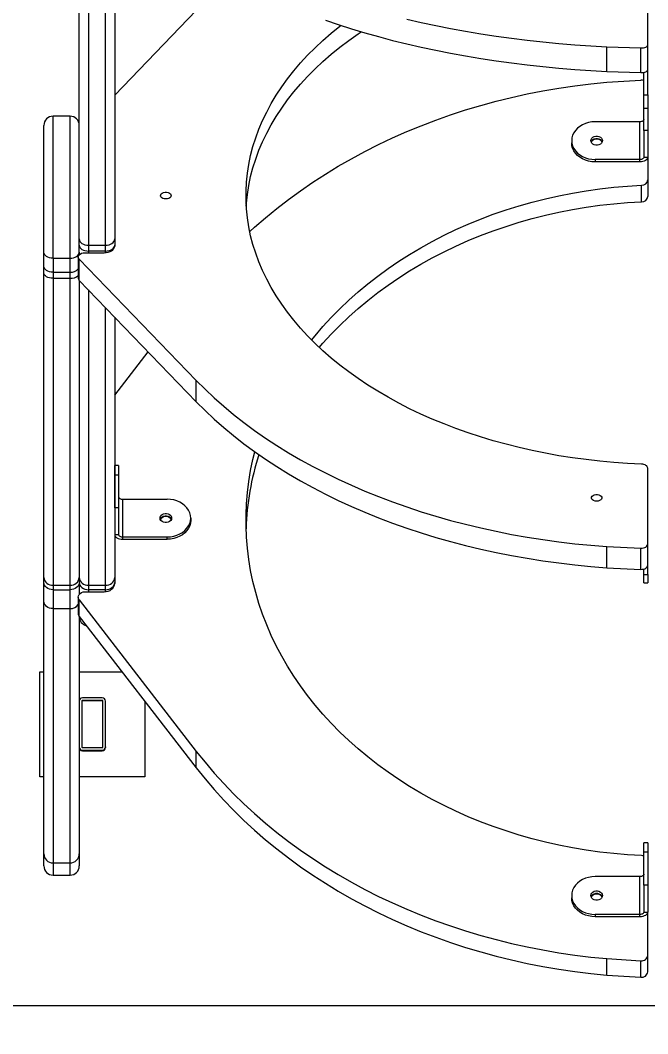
# Model space of a CAD drawing. Header units: millimetres. Extents: x -6398 to 6402, y -5787 to 4580.
# Drawn here: x -1549 to -1071, y -3135 to -2362 of the extents above; entities that cross this region are included whole.
import ezdxf

# ---------------------------------------------------------------- set-up
doc = ezdxf.new("R2010")
doc.units = ezdxf.units.MM
doc.layers.add('DIKOM_РАЗМЕР_ЗОНА', color=7, linetype='Continuous')
doc.layers.add('DIKOM_РАЗМЕР_ОБЪЕКТА', color=7, linetype='Continuous')
doc.styles.add('style1', font='arial.ttf', dxfattribs={"width": 0.8})
doc.dimstyles.new('1-50', dxfattribs={"dimtxt": 300, "dimasz": 200, "dimexe": 100, "dimexo": 0, "dimgap": 100, "dimtad": 1, "dimtxsty": 'style1', "dimcen": 200, "dimclrd": 7, "dimclre": 7, "dimclrt": 7, "dimadec": 1, "dimazin": 2, "dimtfac": 1, "dimtmove": 0, "dimatfit": 2, "dimfxl": 0, "dimlwd": 25, "dimlwe": 18, "dimarcsym": 0})

# ---------------------------------------------------------------- blocks, each defined once
blk = doc.blocks.new('*D10')
at = {"layer": 'Defpoints', "color": 0, "transparency": 16777216}
for p in [(-1407.33, 3087.22), (-4219.35, -3113.79), (-1057.33, -3113.79)]:
    blk.add_point(p, dxfattribs=at)
at = {"layer": 'DIKOM_РАЗМЕР_ОБЪЕКТА', "color": 7, "lineweight": 18, "transparency": 16777216}
for p, q in [((-1407.33, 3087.22), (-4319.35, 3087.22)), ((-1057.33, -3113.79), (-4319.35, -3113.79))]:
    blk.add_line(p, q, dxfattribs=at)
at = {"layer": 'DIKOM_РАЗМЕР_ОБЪЕКТА', "color": 7, "lineweight": 25, "transparency": 16777216}
blk.add_line((-4219.35, 2887.22), (-4219.35, -2913.79), dxfattribs=at)
at = {"layer": 'DIKOM_РАЗМЕР_ОБЪЕКТА', "color": 7, "transparency": 16777216}
for points in [[(-4252.69, 2887.22), (-4186.02, 2887.22), (-4219.35, 3087.22)], [(-4252.69, -2913.79), (-4186.02, -2913.79), (-4219.35, -3113.79)]]:
    blk.add_solid(points, dxfattribs=at)
at = {"layer": 'DIKOM_РАЗМЕР_ОБЪЕКТА', "color": 7, "transparency": 16777216, "insert": (-4472.52, -13.29), "char_height": 300, "attachment_point": 5, "rotation": 90, "style": 'style1'}
blk.add_mtext('6200', dxfattribs=at)
blk = doc.blocks.new('*D11')
at = {"layer": 'Defpoints', "color": 0, "transparency": 16777216}
for p in [(4404.6, 1023.72), (-3518.44, -1364.78), (4404.6, -3858.27)]:
    blk.add_point(p, dxfattribs=at)
at = {"layer": 'DIKOM_РАЗМЕР_ОБЪЕКТА', "color": 7, "lineweight": 18, "transparency": 16777216}
for p, q in [((4404.6, 1023.72), (4404.6, -3958.27)), ((-3518.44, -1364.78), (-3518.44, -3958.27))]:
    blk.add_line(p, q, dxfattribs=at)
at = {"layer": 'DIKOM_РАЗМЕР_ОБЪЕКТА', "color": 7, "lineweight": 25, "transparency": 16777216}
blk.add_line((-3318.44, -3858.27), (4204.6, -3858.27), dxfattribs=at)
at = {"layer": 'DIKOM_РАЗМЕР_ОБЪЕКТА', "color": 7, "transparency": 16777216}
for points in [[(-3318.44, -3824.94), (-3318.44, -3891.6), (-3518.44, -3858.27)], [(4204.6, -3824.94), (4204.6, -3891.6), (4404.6, -3858.27)]]:
    blk.add_solid(points, dxfattribs=at)
at = {"layer": 'DIKOM_РАЗМЕР_ОБЪЕКТА', "color": 7, "transparency": 16777216, "insert": (326.36, -3605.1), "char_height": 300, "attachment_point": 5, "style": 'style1'}
blk.add_mtext('7900', dxfattribs=at)
blk = doc.blocks.new('*D12')
at = {"layer": 'Defpoints', "color": 0, "transparency": 16777216}
for p in [(-1169.83, 4579.94), (-5947.52, -4613.79), (-1169.83, -4613.79)]:
    blk.add_point(p, dxfattribs=at)
at = {"layer": 'DIKOM_РАЗМЕР_ЗОНА', "color": 7, "lineweight": 18, "transparency": 16777216}
for p, q in [((-1169.83, 4579.94), (-6047.52, 4579.94)), ((-1169.83, -4613.79), (-6047.52, -4613.79))]:
    blk.add_line(p, q, dxfattribs=at)
at = {"layer": 'DIKOM_РАЗМЕР_ЗОНА', "color": 7, "lineweight": 25, "transparency": 16777216}
blk.add_line((-5947.52, 4379.94), (-5947.52, -4413.79), dxfattribs=at)
at = {"layer": 'DIKOM_РАЗМЕР_ЗОНА', "color": 7, "transparency": 16777216}
for points in [[(-5980.85, 4379.94), (-5914.18, 4379.94), (-5947.52, 4579.94)], [(-5980.85, -4413.79), (-5914.18, -4413.79), (-5947.52, -4613.79)]]:
    blk.add_solid(points, dxfattribs=at)
at = {"layer": 'DIKOM_РАЗМЕР_ЗОНА', "color": 7, "transparency": 16777216, "insert": (-6200.69, 328.93), "char_height": 300, "attachment_point": 5, "rotation": 90, "style": 'style1'}
blk.add_mtext('9200', dxfattribs=at)
blk = doc.blocks.new('*D13')
at = {"layer": 'Defpoints', "color": 0, "transparency": 16777216}
for p in [(6402.14, 1335.22), (-5518.44, -1066.37), (6402.14, -5686.87)]:
    blk.add_point(p, dxfattribs=at)
at = {"layer": 'DIKOM_РАЗМЕР_ЗОНА', "color": 7, "lineweight": 18, "transparency": 16777216}
for p, q in [((6402.14, 1335.22), (6402.14, -5786.87)), ((-5518.44, -1066.37), (-5518.44, -5786.87))]:
    blk.add_line(p, q, dxfattribs=at)
at = {"layer": 'DIKOM_РАЗМЕР_ЗОНА', "color": 7, "lineweight": 25, "transparency": 16777216}
blk.add_line((-5318.44, -5686.87), (6202.14, -5686.87), dxfattribs=at)
at = {"layer": 'DIKOM_РАЗМЕР_ЗОНА', "color": 7, "transparency": 16777216}
for points in [[(-5318.44, -5653.54), (-5318.44, -5720.2), (-5518.44, -5686.87)], [(6202.14, -5653.54), (6202.14, -5720.2), (6402.14, -5686.87)]]:
    blk.add_solid(points, dxfattribs=at)
at = {"layer": 'DIKOM_РАЗМЕР_ЗОНА', "color": 7, "transparency": 16777216, "insert": (717.58, -5433.7), "char_height": 300, "attachment_point": 5, "style": 'style1'}
blk.add_mtext('11900', dxfattribs=at)

msp = doc.modelspace()

# ---------------------------------------------------------------- linework, layer by layer
at = {"color": 7, "linetype": 'Continuous', "lineweight": 15}
for p, q in [((-1504.307, -2529.095), (-1504.307, -2248.536)), ((-1497.307, -2253.6), (-1497.307, -2533.966)), ((-1484.307, -2533.966), (-1484.307, -2263.003)), ((-1477.307, -2268.067), (-1477.307, -2529.095)), ((-1070.827, -2381.299), (-1070.827, -2340.999)), ((-1477.307, -2419.582), (-1415.049, -2355.056)), ((-1101.973, -2382.657), (-1076.05, -2383.533)), ((-1101.973, -2401.44), (-1101.973, -2382.657)), ((-1076.05, -2402.317), (-1076.05, -2383.533)), ((-1070.827, -2400.083), (-1070.827, -2381.299)), ((-1101.973, -2401.44), (-1076.05, -2402.317)), ((-1073.827, -2419.37), (-1073.827, -2402.132)), ((-1070.827, -2419.37), (-1070.827, -2400.083)), ((-1101.973, -2409.65), (-1076.05, -2408.082)), ((-1073.827, -2419.37), (-1070.827, -2419.37)), ((-1073.827, -2429.321), (-1073.827, -2419.37)), ((-1070.827, -2419.37), (-1070.827, -2429.321)), ((-1073.827, -2429.321), (-1070.827, -2429.321)), ((-1073.827, -2446.374), (-1073.827, -2429.321)), ((-1070.827, -2429.321), (-1070.827, -2446.374)), ((-1511.307, -2435.511), (-1524.307, -2435.511)), ((-1524.307, -2543.797), (-1524.307, -2435.511)), ((-1511.307, -2543.797), (-1511.307, -2435.511)), ((-1076.827, -2439.778), (-1110.827, -2439.778)), ((-1076.827, -2468.576), (-1076.827, -2439.778)), ((-1531.307, -2539.312), (-1531.307, -2442.511)), ((-1070.827, -2446.374), (-1073.827, -2446.374)), ((-1073.827, -2446.374), (-1073.827, -2466.776)), ((-1070.827, -2446.374), (-1070.827, -2466.776)), ((-1128.827, -2454.177), (-1128.827, -2455.977)), ((-1477.307, -2457.62), (-1477.307, -2534.507)), ((-1076.827, -2468.576), (-1110.827, -2468.576)), ((-1110.827, -2468.576), (-1110.827, -2470.376)), ((-1076.827, -2470.376), (-1110.827, -2470.376)), ((-1076.827, -2470.376), (-1076.827, -2468.576)), ((-1073.827, -2466.776), (-1070.827, -2466.776)), ((-1070.827, -2466.776), (-1070.827, -2484.171)), ((-1070.827, -2484.171), (-1070.827, -2496.772)), ((-1075.541, -2500.765), (-1075.541, -2488.164)), ((-1504.307, -2533.885), (-1504.307, -2529.095)), ((-1504.307, -2541.108), (-1504.307, -2533.885)), ((-1497.307, -2533.966), (-1484.307, -2533.966)), ((-1497.307, -2533.966), (-1497.307, -2538.37)), ((-1484.307, -2538.37), (-1484.307, -2533.966)), ((-1477.307, -2529.095), (-1477.307, -2533.885)), ((-1477.307, -2533.885), (-1477.307, -2534.562)), ((-1531.307, -2549.967), (-1531.307, -2539.312)), ((-1504.307, -2539.312), (-1504.307, -2541.108)), ((-1500.095, -2539.631), (-1485.306, -2539.631)), ((-1484.307, -2538.37), (-1497.307, -2538.37)), ((-1497.307, -2538.37), (-1497.307, -2539.631)), ((-1484.307, -2539.591), (-1484.307, -2538.37)), ((-1524.307, -2543.797), (-1511.307, -2543.797)), ((-1524.307, -2543.797), (-1524.307, -2554.452)), ((-1511.307, -2554.452), (-1511.307, -2543.797)), ((-1505.096, -2542.835), (-1505.096, -2558.958)), ((-1504.288, -2544.58), (-1415.049, -2637.07)), ((-1504.288, -2560.704), (-1504.288, -2544.58)), ((-1531.307, -2555.063), (-1531.307, -2549.967)), ((-1531.307, -2787.271), (-1531.307, -2555.063)), ((-1524.307, -2554.452), (-1511.307, -2554.452)), ((-1524.307, -2554.452), (-1524.307, -2559.138)), ((-1511.307, -2559.138), (-1511.307, -2554.452)), ((-1524.307, -2559.138), (-1511.307, -2559.138)), ((-1524.307, -2559.138), (-1524.307, -2793.167)), ((-1511.307, -2793.167), (-1511.307, -2559.138)), ((-1504.307, -2560.685), (-1504.307, -2787.271)), ((-1504.288, -2560.704), (-1415.049, -2653.194)), ((-1497.307, -2567.939), (-1497.307, -2793.167)), ((-1484.307, -2793.167), (-1484.307, -2581.413)), ((-1477.307, -2588.668), (-1477.307, -2787.271)), ((-1477.307, -2648.239), (-1451.745, -2615.161)), ((-1415.049, -2653.194), (-1415.049, -2637.07)), ((-1477.307, -2695.732), (-1477.307, -2701.728)), ((-1474.307, -2701.728), (-1477.307, -2701.728)), ((-1477.307, -2708.927), (-1477.307, -2701.728)), ((-1474.307, -2701.728), (-1474.307, -2708.927)), ((-1070.827, -2761.692), (-1070.827, -2703.951)), ((-1477.307, -2708.927), (-1474.307, -2708.927)), ((-1477.307, -2734.127), (-1477.307, -2708.927)), ((-1474.307, -2708.927), (-1474.307, -2734.127)), ((-1474.307, -2734.127), (-1477.307, -2734.127)), ((-1477.307, -2734.127), (-1477.307, -2754.529)), ((-1474.307, -2734.127), (-1474.307, -2754.529)), ((-1471.307, -2727.531), (-1471.307, -2756.329)), ((-1471.307, -2727.531), (-1437.306, -2727.531)), ((-1419.307, -2741.93), (-1419.307, -2743.73)), ((-1477.307, -2754.529), (-1474.307, -2754.529)), ((-1477.307, -2754.529), (-1477.307, -2791.729)), ((-1471.307, -2756.329), (-1471.307, -2758.129)), ((-1471.307, -2756.329), (-1437.306, -2756.329)), ((-1471.307, -2758.129), (-1437.306, -2758.129)), ((-1437.306, -2758.129), (-1437.306, -2756.329)), ((-1101.973, -2763.636), (-1076.05, -2764.892)), ((-1101.973, -2779.76), (-1101.973, -2763.636)), ((-1076.05, -2781.016), (-1076.05, -2764.892)), ((-1070.827, -2777.815), (-1070.827, -2761.692)), ((-1101.973, -2779.76), (-1076.05, -2781.016)), ((-1073.827, -2784.9), (-1073.827, -2780.752)), ((-1070.827, -2784.9), (-1070.827, -2777.815)), ((-1531.307, -2790.944), (-1531.307, -2787.271)), ((-1504.307, -2787.271), (-1504.307, -2790.944)), ((-1477.307, -2787.271), (-1477.307, -2790.944)), ((-1073.827, -2784.9), (-1070.827, -2784.9)), ((-1073.827, -2791.367), (-1073.827, -2784.9)), ((-1070.827, -2784.9), (-1070.827, -2791.367)), ((-1531.307, -2805.329), (-1531.307, -2790.944)), ((-1524.307, -2793.167), (-1511.307, -2793.167)), ((-1524.307, -2793.167), (-1524.307, -2796.543)), ((-1524.307, -2796.543), (-1511.307, -2796.543)), ((-1524.307, -2796.543), (-1524.307, -2810.928)), ((-1511.307, -2796.543), (-1511.307, -2793.167)), ((-1511.307, -2810.928), (-1511.307, -2796.543)), ((-1504.307, -2790.944), (-1504.307, -2799.971)), ((-1497.307, -2793.167), (-1484.307, -2793.167)), ((-1497.307, -2793.167), (-1497.307, -2796.543)), ((-1484.307, -2796.543), (-1497.307, -2796.543)), ((-1497.307, -2796.543), (-1497.307, -2798.127)), ((-1484.307, -2796.543), (-1484.307, -2793.167)), ((-1484.307, -2798.077), (-1484.307, -2796.543)), ((-1477.307, -2790.944), (-1477.307, -2791.799)), ((-1073.827, -2791.367), (-1070.827, -2791.367)), ((-1505.096, -2802.127), (-1505.096, -2814.728)), ((-1504.288, -2804.306), (-1415.049, -2919.785)), ((-1504.288, -2816.907), (-1504.288, -2804.306)), ((-1500.095, -2798.127), (-1485.306, -2798.127)), ((-1531.307, -2997.906), (-1531.307, -2805.329)), ((-1524.307, -2810.928), (-1511.307, -2810.928)), ((-1524.307, -2810.928), (-1524.307, -3004.788)), ((-1511.307, -3004.788), (-1511.307, -2810.928)), ((-1504.307, -2816.884), (-1504.307, -2997.906)), ((-1504.288, -2816.907), (-1415.049, -2932.386)), ((-1534.307, -2859.277), (-1531.307, -2859.277)), ((-1534.307, -2939.277), (-1534.307, -2859.277)), ((-1504.307, -2859.277), (-1471.546, -2859.277)), ((-1502.307, -2881.448), (-1502.307, -2916.448)), ((-1486.807, -2878.948), (-1501.807, -2878.948)), ((-1486.807, -2880.948), (-1501.807, -2880.948)), ((-1501.807, -2880.948), (-1501.807, -2881.277)), ((-1486.807, -2881.277), (-1501.807, -2881.277)), ((-1486.807, -2880.948), (-1486.807, -2881.277)), ((-1486.307, -2916.448), (-1486.307, -2881.448)), ((-1484.307, -2916.448), (-1484.307, -2881.448)), ((-1454.307, -2881.585), (-1454.307, -2939.277)), ((-1501.807, -2916.948), (-1486.807, -2916.948)), ((-1501.807, -2918.948), (-1501.807, -2919.277)), ((-1501.807, -2918.948), (-1486.807, -2918.948)), ((-1501.807, -2919.277), (-1486.807, -2919.277)), ((-1486.807, -2918.948), (-1486.807, -2919.277)), ((-1484.307, -2916.448), (-1484.307, -2916.777)), ((-1415.049, -2932.386), (-1415.049, -2919.785)), ((-1531.307, -2939.277), (-1534.307, -2939.277)), ((-1534.307, -2939.28), (-1534.307, -2939.277)), ((-1531.307, -2939.28), (-1534.307, -2939.28)), ((-1454.307, -2939.277), (-1504.307, -2939.277)), ((-1454.307, -2939.28), (-1504.307, -2939.28)), ((-1454.307, -2939.28), (-1454.307, -2939.277)), ((-1070.827, -2989.481), (-1073.827, -2989.481)), ((-1073.827, -2996.68), (-1073.827, -2989.481)), ((-1070.827, -2989.481), (-1070.827, -2996.68)), ((-1070.827, -2996.68), (-1073.827, -2996.68)), ((-1073.827, -3021.88), (-1073.827, -2996.68)), ((-1070.827, -2996.68), (-1070.827, -3021.88)), ((-1531.307, -3007.173), (-1531.307, -2997.906)), ((-1524.307, -3004.788), (-1511.307, -3004.788)), ((-1524.307, -3004.788), (-1524.307, -3014.173)), ((-1511.307, -3014.173), (-1511.307, -3004.788)), ((-1504.307, -2997.906), (-1504.307, -3007.173)), ((-1524.307, -3014.173), (-1511.307, -3014.173)), ((-1076.827, -3015.284), (-1110.827, -3015.284)), ((-1076.827, -3044.082), (-1076.827, -3015.284)), ((-1070.827, -3021.88), (-1073.827, -3021.88)), ((-1073.827, -3021.88), (-1073.827, -3042.282)), ((-1070.827, -3021.88), (-1070.827, -3042.282)), ((-1128.827, -3029.683), (-1128.827, -3031.483)), ((-1110.827, -3044.082), (-1110.827, -3045.882)), ((-1076.827, -3044.082), (-1110.827, -3044.082)), ((-1076.827, -3045.882), (-1076.827, -3044.082)), ((-1073.827, -3042.282), (-1070.827, -3042.282)), ((-1070.827, -3075.382), (-1070.827, -3042.282)), ((-1076.827, -3045.882), (-1110.827, -3045.882)), ((-1101.973, -3077.81), (-1076.05, -3079.378)), ((-1101.973, -3090.411), (-1101.973, -3077.81)), ((-1076.05, -3091.979), (-1076.05, -3079.378)), ((-1070.827, -3087.983), (-1070.827, -3075.382)), ((-1101.973, -3090.411), (-1076.05, -3091.979))]:
    msp.add_line(p, q, dxfattribs=at)
at = {"color": 7, "linetype": 'Continuous', "lineweight": 15, "flags": 128}
for points in [[(-1316.67, -2362.296), (-1306.835, -2365.644), (-1296.785, -2368.863), (-1286.528, -2371.948), (-1276.074, -2374.898), (-1265.431, -2377.71), (-1254.608, -2380.381), (-1243.615, -2382.909), (-1232.461, -2385.292), (-1221.156, -2387.528), (-1209.71, -2389.615), (-1198.132, -2391.551), (-1186.431, -2393.335), (-1174.619, -2394.964), (-1162.706, -2396.439), (-1150.701, -2397.756), (-1138.614, -2398.916), (-1126.457, -2399.917), (-1114.24, -2400.759), (-1101.973, -2401.44)], [(-1254.608, -2361.597), (-1243.615, -2364.125), (-1232.461, -2366.509), (-1221.156, -2368.745), (-1209.71, -2370.832), (-1198.132, -2372.768), (-1186.431, -2374.551), (-1174.619, -2376.181), (-1162.706, -2377.655), (-1150.701, -2378.973), (-1138.614, -2380.133), (-1126.457, -2381.134), (-1114.24, -2381.976), (-1101.973, -2382.657)], [(-1075.541, -2700.753), (-1086.155, -2700.249), (-1096.738, -2699.519), (-1107.277, -2698.564), (-1117.76, -2697.386), (-1128.177, -2695.984), (-1138.515, -2694.361), (-1148.763, -2692.519), (-1158.91, -2690.46), (-1168.944, -2688.185), (-1178.855, -2685.698), (-1188.631, -2683.001), (-1198.261, -2680.097), (-1207.736, -2676.99), (-1217.044, -2673.682), (-1226.175, -2670.178), (-1235.12, -2666.482), (-1243.867, -2662.596), (-1252.408, -2658.527), (-1260.733, -2654.278), (-1268.833, -2649.854), (-1276.699, -2645.259), (-1284.322, -2640.5), (-1291.693, -2635.581), (-1298.805, -2630.507), (-1305.65, -2625.285), (-1312.22, -2619.919), (-1318.508, -2614.417), (-1324.507, -2608.784), (-1330.21, -2603.026), (-1335.611, -2597.149), (-1340.704, -2591.161), (-1345.484, -2585.068), (-1349.944, -2578.876), (-1354.081, -2572.593), (-1357.889, -2566.225), (-1361.365, -2559.779), (-1364.504, -2553.263), (-1367.303, -2546.683), (-1369.759, -2540.048), (-1371.869, -2533.363), (-1373.631, -2526.638), (-1375.043, -2519.879), (-1376.103, -2513.093), (-1376.811, -2506.289), (-1377.165, -2499.473), (-1377.165, -2492.653), (-1376.811, -2485.838), (-1376.103, -2479.033), (-1375.043, -2472.248), (-1373.631, -2465.488), (-1371.869, -2458.763), (-1369.759, -2452.079), (-1367.303, -2445.443), (-1364.504, -2438.864), (-1361.365, -2432.348), (-1357.889, -2425.902), (-1354.081, -2419.534), (-1349.944, -2413.25), (-1345.484, -2407.058), (-1340.704, -2400.965), (-1335.611, -2394.977), (-1330.21, -2389.101), (-1324.507, -2383.343), (-1318.508, -2377.71), (-1312.22, -2372.207), (-1305.65, -2366.842), (-1304.925, -2366.271)], [(-1376.962, -2504.125), (-1376.811, -2501.961), (-1376.103, -2495.157), (-1375.043, -2488.371), (-1373.631, -2481.612), (-1371.869, -2474.886), (-1369.759, -2468.202), (-1367.303, -2461.567), (-1364.504, -2454.987), (-1361.365, -2448.471), (-1357.889, -2442.025), (-1354.081, -2435.657), (-1349.944, -2429.374), (-1345.484, -2423.182), (-1340.704, -2417.089), (-1335.611, -2411.101), (-1330.21, -2405.224), (-1324.507, -2399.466), (-1318.508, -2393.833), (-1312.22, -2388.331), (-1305.65, -2382.965), (-1298.805, -2377.743), (-1291.693, -2372.669), (-1289.4, -2371.104)], [(-1076.05, -2383.533), (-1075.044, -2383.508), (-1074.069, -2383.393), (-1073.166, -2383.193), (-1072.371, -2382.915), (-1071.717, -2382.573), (-1071.229, -2382.178), (-1070.929, -2381.748), (-1070.827, -2381.299)], [(-1076.05, -2402.317), (-1075.044, -2402.291), (-1074.069, -2402.176), (-1073.166, -2401.976), (-1072.371, -2401.699), (-1071.717, -2401.356), (-1071.229, -2400.962), (-1070.929, -2400.531), (-1070.827, -2400.083)], [(-1374.332, -2523.496), (-1370.705, -2520.208), (-1362.331, -2512.935), (-1353.694, -2505.86), (-1344.801, -2498.991), (-1335.661, -2492.334), (-1326.282, -2485.893), (-1316.67, -2479.675), (-1306.835, -2473.684), (-1296.785, -2467.927), (-1286.528, -2462.408), (-1276.074, -2457.131), (-1265.431, -2452.101), (-1254.608, -2447.323), (-1243.615, -2442.8), (-1232.461, -2438.537), (-1221.156, -2434.538), (-1209.71, -2430.804), (-1198.132, -2427.341), (-1186.431, -2424.15), (-1174.619, -2421.234), (-1162.706, -2418.597), (-1150.701, -2416.24), (-1138.614, -2414.165), (-1126.457, -2412.374), (-1114.24, -2410.869), (-1101.973, -2409.65)], [(-1110.827, -2439.778), (-1113.389, -2439.924), (-1115.898, -2440.361), (-1118.304, -2441.079), (-1120.559, -2442.064), (-1122.614, -2443.295), (-1124.43, -2444.747), (-1125.97, -2446.392), (-1127.2, -2448.195), (-1128.098, -2450.12), (-1128.644, -2452.128), (-1128.827, -2454.177)], [(-1073.827, -2437.978), (-1073.885, -2438.329), (-1074.055, -2438.666), (-1074.332, -2438.978), (-1074.706, -2439.25), (-1075.16, -2439.474), (-1075.679, -2439.641), (-1076.242, -2439.743), (-1076.827, -2439.778)], [(-1128.827, -2454.177), (-1128.644, -2456.226), (-1128.098, -2458.234), (-1127.2, -2460.159), (-1125.97, -2461.962), (-1124.43, -2463.606), (-1122.614, -2465.059), (-1120.559, -2466.29), (-1118.304, -2467.275), (-1115.898, -2467.993), (-1113.389, -2468.43), (-1110.827, -2468.576)], [(-1110.827, -2470.376), (-1113.389, -2470.23), (-1115.898, -2469.793), (-1118.304, -2469.075), (-1120.559, -2468.091), (-1122.614, -2466.859), (-1124.43, -2465.407), (-1125.97, -2463.762), (-1127.2, -2461.959), (-1128.098, -2460.034), (-1128.644, -2458.026), (-1128.827, -2455.977)], [(-1105.427, -2454.177), (-1105.605, -2455.169), (-1106.126, -2456.08), (-1106.946, -2456.837), (-1107.999, -2457.379), (-1109.201, -2457.661), (-1110.453, -2457.661), (-1111.655, -2457.379), (-1112.708, -2456.837), (-1113.528, -2456.08), (-1114.049, -2455.169), (-1114.227, -2454.177), (-1114.049, -2453.185), (-1113.528, -2452.274), (-1112.708, -2451.517), (-1111.655, -2450.975), (-1110.453, -2450.693), (-1109.201, -2450.693), (-1107.999, -2450.975), (-1106.946, -2451.517), (-1106.126, -2452.274), (-1105.605, -2453.185), (-1105.427, -2454.177)], [(-1114.081, -2455.077), (-1114.049, -2454.985), (-1113.528, -2454.074), (-1112.708, -2453.317), (-1111.655, -2452.775), (-1110.453, -2452.493), (-1109.201, -2452.493), (-1107.999, -2452.775), (-1106.946, -2453.317), (-1106.126, -2454.074), (-1105.605, -2454.985), (-1105.573, -2455.077)], [(-1113.804, -2455.634), (-1113.727, -2455.265), (-1113.291, -2454.377), (-1112.548, -2453.632), (-1111.562, -2453.094), (-1110.423, -2452.813), (-1109.231, -2452.813), (-1108.091, -2453.094), (-1107.106, -2453.632), (-1106.363, -2454.377), (-1105.927, -2455.265), (-1105.841, -2455.711)], [(-1070.827, -2466.776), (-1070.942, -2467.478), (-1071.284, -2468.154), (-1071.838, -2468.776), (-1072.584, -2469.322), (-1073.493, -2469.77), (-1074.531, -2470.102), (-1075.656, -2470.307), (-1076.827, -2470.376)], [(-1073.827, -2466.776), (-1073.885, -2467.127), (-1074.055, -2467.465), (-1074.332, -2467.776), (-1074.706, -2468.049), (-1075.16, -2468.273), (-1075.679, -2468.439), (-1076.242, -2468.542), (-1076.827, -2468.576)], [(-1438.307, -2498.626), (-1439.486, -2498.512), (-1440.56, -2498.181), (-1441.434, -2497.661), (-1442.03, -2497), (-1442.295, -2496.255), (-1442.206, -2495.493), (-1441.771, -2494.782), (-1441.027, -2494.184), (-1440.042, -2493.754), (-1438.903, -2493.529), (-1437.71, -2493.529), (-1436.571, -2493.754), (-1435.586, -2494.184), (-1434.842, -2494.782), (-1434.407, -2495.493), (-1434.318, -2496.255), (-1434.583, -2497), (-1435.179, -2497.661), (-1436.053, -2498.181), (-1437.127, -2498.512), (-1438.307, -2498.626)], [(-1327.11, -2606.208), (-1324.507, -2602.992), (-1318.508, -2595.959), (-1312.22, -2589.089), (-1305.65, -2582.39), (-1298.805, -2575.87), (-1291.693, -2569.535), (-1284.322, -2563.393), (-1276.699, -2557.451), (-1268.833, -2551.715), (-1260.733, -2546.191), (-1252.408, -2540.885), (-1243.867, -2535.804), (-1235.12, -2530.954), (-1226.175, -2526.338), (-1217.044, -2521.963), (-1207.736, -2517.833), (-1198.261, -2513.954), (-1188.631, -2510.328), (-1178.855, -2506.961), (-1168.944, -2503.856), (-1158.91, -2501.016), (-1148.763, -2498.444), (-1138.515, -2496.144), (-1128.177, -2494.118), (-1117.76, -2492.368), (-1107.277, -2490.896), (-1096.738, -2489.704), (-1086.155, -2488.793), (-1075.541, -2488.164)], [(-1321.335, -2611.812), (-1318.508, -2608.56), (-1312.22, -2601.69), (-1305.65, -2594.991), (-1298.805, -2588.471), (-1291.693, -2582.136), (-1284.322, -2575.994), (-1276.699, -2570.052), (-1268.833, -2564.316), (-1260.733, -2558.792), (-1252.408, -2553.486), (-1243.867, -2548.406), (-1235.12, -2543.555), (-1226.175, -2538.939), (-1217.044, -2534.564), (-1207.736, -2530.435), (-1198.261, -2526.555), (-1188.631, -2522.929), (-1178.855, -2519.562), (-1168.944, -2516.457), (-1158.91, -2513.617), (-1148.763, -2511.045), (-1138.515, -2508.745), (-1128.177, -2506.719), (-1117.76, -2504.969), (-1107.277, -2503.497), (-1096.738, -2502.305), (-1086.155, -2501.394), (-1075.541, -2500.765)], [(-1504.307, -2529.095), (-1504.173, -2530.046), (-1503.774, -2530.959), (-1503.127, -2531.801), (-1502.257, -2532.539), (-1501.196, -2533.145), (-1499.986, -2533.595), (-1498.672, -2533.872), (-1497.307, -2533.966)], [(-1504.307, -2533.885), (-1504.173, -2534.76), (-1503.774, -2535.602), (-1503.127, -2536.377), (-1502.257, -2537.057), (-1501.196, -2537.615), (-1499.986, -2538.029), (-1498.672, -2538.284), (-1497.307, -2538.37)], [(-1484.307, -2533.966), (-1482.941, -2533.872), (-1481.628, -2533.595), (-1480.418, -2533.145), (-1479.357, -2532.539), (-1478.487, -2531.801), (-1477.84, -2530.959), (-1477.442, -2530.046), (-1477.307, -2529.095)], [(-1484.307, -2538.37), (-1482.941, -2538.284), (-1481.628, -2538.029), (-1480.418, -2537.615), (-1479.357, -2537.057), (-1478.487, -2536.377), (-1477.84, -2535.602), (-1477.442, -2534.76), (-1477.307, -2533.885)], [(-1524.307, -2543.797), (-1525.673, -2543.711), (-1526.986, -2543.456), (-1528.196, -2543.041), (-1529.257, -2542.483), (-1530.127, -2541.804), (-1530.774, -2541.029), (-1531.173, -2540.187), (-1531.307, -2539.312)], [(-1511.307, -2543.797), (-1509.941, -2543.711), (-1508.628, -2543.456), (-1507.418, -2543.041), (-1506.357, -2542.483), (-1505.487, -2541.804), (-1504.84, -2541.029), (-1504.442, -2540.187), (-1504.307, -2539.312)], [(-1504.288, -2544.58), (-1504.861, -2543.805), (-1505.092, -2542.961), (-1504.965, -2542.108), (-1504.49, -2541.306), (-1503.7, -2540.614), (-1502.652, -2540.081), (-1501.421, -2539.746), (-1500.095, -2539.631)], [(-1485.306, -2539.631), (-1483.746, -2539.533), (-1482.245, -2539.241), (-1480.862, -2538.768), (-1479.65, -2538.131), (-1478.655, -2537.354), (-1477.916, -2536.468), (-1477.46, -2535.506), (-1477.307, -2534.507)], [(-1524.307, -2554.452), (-1525.673, -2554.366), (-1526.986, -2554.111), (-1528.196, -2553.696), (-1529.257, -2553.139), (-1530.127, -2552.459), (-1530.774, -2551.684), (-1531.173, -2550.842), (-1531.307, -2549.967)], [(-1524.307, -2559.138), (-1525.673, -2559.06), (-1526.986, -2558.828), (-1528.196, -2558.451), (-1529.257, -2557.944), (-1530.127, -2557.327), (-1530.774, -2556.622), (-1531.173, -2555.858), (-1531.307, -2555.063)], [(-1415.049, -2637.07), (-1408.393, -2643.744), (-1401.435, -2650.29), (-1394.181, -2656.703), (-1386.637, -2662.977), (-1378.809, -2669.107), (-1370.705, -2675.088), (-1362.331, -2680.913), (-1353.694, -2686.579), (-1344.801, -2692.081), (-1335.661, -2697.413), (-1326.282, -2702.572), (-1316.67, -2707.552), (-1306.835, -2712.35), (-1296.785, -2716.961), (-1286.528, -2721.382), (-1276.074, -2725.608), (-1265.431, -2729.637), (-1254.608, -2733.463), (-1243.615, -2737.086), (-1232.461, -2740.5), (-1221.156, -2743.704), (-1209.71, -2746.694), (-1198.132, -2749.468), (-1186.431, -2752.023), (-1174.619, -2754.359), (-1162.706, -2756.471), (-1150.701, -2758.359), (-1138.614, -2760.021), (-1126.457, -2761.455), (-1114.24, -2762.661), (-1101.973, -2763.636)], [(-1415.049, -2653.194), (-1408.393, -2659.868), (-1401.435, -2666.414), (-1394.181, -2672.827), (-1386.637, -2679.101), (-1378.809, -2685.231), (-1370.705, -2691.211), (-1362.331, -2697.037), (-1353.694, -2702.703), (-1344.801, -2708.204), (-1335.661, -2713.537), (-1326.282, -2718.695), (-1316.67, -2723.675), (-1306.835, -2728.473), (-1296.785, -2733.085), (-1286.528, -2737.505), (-1276.074, -2741.732), (-1265.431, -2745.76), (-1254.608, -2749.587), (-1243.615, -2753.209), (-1232.461, -2756.624), (-1221.156, -2759.827), (-1209.71, -2762.817), (-1198.132, -2765.591), (-1186.431, -2768.147), (-1174.619, -2770.482), (-1162.706, -2772.594), (-1150.701, -2774.482), (-1138.614, -2776.144), (-1126.457, -2777.578), (-1114.24, -2778.784), (-1101.973, -2779.76)], [(-1075.541, -2999.296), (-1086.155, -2998.667), (-1096.738, -2997.756), (-1107.277, -2996.564), (-1117.76, -2995.092), (-1128.177, -2993.342), (-1138.515, -2991.316), (-1148.763, -2989.016), (-1158.91, -2986.445), (-1168.944, -2983.605), (-1178.855, -2980.5), (-1188.631, -2977.132), (-1198.261, -2973.507), (-1207.736, -2969.627), (-1217.044, -2965.497), (-1226.175, -2961.122), (-1235.12, -2956.507), (-1243.867, -2951.656), (-1252.408, -2946.575), (-1260.733, -2941.27), (-1268.833, -2935.746), (-1276.699, -2930.01), (-1284.322, -2924.067), (-1291.693, -2917.925), (-1298.805, -2911.591), (-1305.65, -2905.07), (-1312.22, -2898.371), (-1318.508, -2891.501), (-1324.507, -2884.468), (-1330.21, -2877.279), (-1335.611, -2869.942), (-1340.704, -2862.465), (-1345.484, -2854.858), (-1349.944, -2847.127), (-1354.081, -2839.281), (-1357.889, -2831.331), (-1361.365, -2823.283), (-1364.504, -2815.147), (-1367.303, -2806.932), (-1369.759, -2798.647), (-1371.869, -2790.302), (-1373.631, -2781.905), (-1375.043, -2773.465), (-1376.103, -2764.993), (-1376.811, -2756.497), (-1377.165, -2747.988), (-1377.165, -2739.473), (-1376.811, -2730.963), (-1376.103, -2722.467), (-1375.043, -2713.995), (-1373.631, -2705.556), (-1371.869, -2697.159), (-1370.45, -2691.394)], [(-1070.827, -2703.951), (-1070.916, -2703.349), (-1071.181, -2702.768), (-1071.611, -2702.229), (-1072.192, -2701.752), (-1072.902, -2701.353), (-1073.717, -2701.047), (-1074.607, -2700.844), (-1075.541, -2700.753)], [(-1474.307, -2725.731), (-1474.249, -2726.082), (-1474.078, -2726.419), (-1473.801, -2726.731), (-1473.428, -2727.003), (-1472.973, -2727.227), (-1472.455, -2727.394), (-1471.892, -2727.496), (-1471.307, -2727.531)], [(-1109.827, -2729.095), (-1111.006, -2728.981), (-1112.08, -2728.65), (-1112.954, -2728.13), (-1113.55, -2727.468), (-1113.816, -2726.724), (-1113.727, -2725.962), (-1113.291, -2725.251), (-1112.548, -2724.653), (-1111.562, -2724.223), (-1110.423, -2723.998), (-1109.231, -2723.998), (-1108.091, -2724.223), (-1107.106, -2724.653), (-1106.363, -2725.251), (-1105.927, -2725.962), (-1105.838, -2726.724), (-1106.103, -2727.468), (-1106.7, -2728.13), (-1107.574, -2728.65), (-1108.648, -2728.981), (-1109.827, -2729.095)], [(-1419.307, -2741.93), (-1419.49, -2739.881), (-1420.036, -2737.873), (-1420.933, -2735.948), (-1422.164, -2734.145), (-1423.703, -2732.501), (-1425.519, -2731.048), (-1427.575, -2729.817), (-1429.829, -2728.832), (-1432.235, -2728.114), (-1434.745, -2727.677), (-1437.306, -2727.531)], [(-1442.707, -2741.93), (-1442.528, -2740.938), (-1442.008, -2740.027), (-1441.188, -2739.27), (-1440.134, -2738.728), (-1438.933, -2738.446), (-1437.68, -2738.446), (-1436.479, -2738.728), (-1435.425, -2739.27), (-1434.605, -2740.027), (-1434.085, -2740.938), (-1433.907, -2741.93), (-1434.085, -2742.922), (-1434.605, -2743.833), (-1435.425, -2744.59), (-1436.479, -2745.132), (-1437.68, -2745.414), (-1438.933, -2745.414), (-1440.134, -2745.132), (-1441.188, -2744.59), (-1442.008, -2743.833), (-1442.528, -2742.922), (-1442.707, -2741.93)], [(-1442.56, -2742.83), (-1442.528, -2742.738), (-1442.008, -2741.827), (-1441.188, -2741.07), (-1440.134, -2740.528), (-1438.933, -2740.246), (-1437.68, -2740.246), (-1436.479, -2740.528), (-1435.425, -2741.07), (-1434.605, -2741.827), (-1434.085, -2742.738), (-1434.053, -2742.83)], [(-1442.28, -2743.363), (-1442.206, -2743.018), (-1441.771, -2742.13), (-1441.027, -2741.385), (-1440.042, -2740.847), (-1438.903, -2740.566), (-1437.71, -2740.566), (-1436.571, -2740.847), (-1435.586, -2741.385), (-1434.842, -2742.13), (-1434.407, -2743.018), (-1434.315, -2743.519)], [(-1437.306, -2756.329), (-1434.745, -2756.183), (-1432.235, -2755.746), (-1429.829, -2755.028), (-1427.575, -2754.043), (-1425.519, -2752.812), (-1423.703, -2751.359), (-1422.164, -2749.715), (-1420.933, -2747.912), (-1420.036, -2745.987), (-1419.49, -2743.979), (-1419.307, -2741.93)], [(-1419.307, -2743.73), (-1419.49, -2745.779), (-1420.036, -2747.787), (-1420.933, -2749.712), (-1422.164, -2751.515), (-1423.703, -2753.16), (-1425.519, -2754.612), (-1427.575, -2755.844), (-1429.829, -2756.828), (-1432.235, -2757.546), (-1434.745, -2757.983), (-1437.306, -2758.129)], [(-1477.307, -2754.529), (-1477.191, -2755.232), (-1476.85, -2755.907), (-1476.295, -2756.529), (-1475.549, -2757.075), (-1474.64, -2757.523), (-1473.603, -2757.855), (-1472.477, -2758.06), (-1471.307, -2758.129)], [(-1474.307, -2754.529), (-1474.249, -2754.88), (-1474.078, -2755.218), (-1473.801, -2755.529), (-1473.428, -2755.802), (-1472.973, -2756.026), (-1472.455, -2756.192), (-1471.892, -2756.295), (-1471.307, -2756.329)], [(-1076.05, -2764.892), (-1075.044, -2764.856), (-1074.069, -2764.691), (-1073.166, -2764.404), (-1072.371, -2764.007), (-1071.717, -2763.516), (-1071.229, -2762.951), (-1070.929, -2762.334), (-1070.827, -2761.692)], [(-1076.05, -2781.016), (-1075.044, -2780.98), (-1074.069, -2780.815), (-1073.166, -2780.528), (-1072.371, -2780.131), (-1071.717, -2779.64), (-1071.229, -2779.074), (-1070.929, -2778.458), (-1070.827, -2777.815)], [(-1524.307, -2796.543), (-1525.673, -2796.436), (-1526.986, -2796.117), (-1528.196, -2795.6), (-1529.257, -2794.903), (-1530.127, -2794.055), (-1530.774, -2793.087), (-1531.173, -2792.036), (-1531.307, -2790.944)], [(-1504.307, -2790.944), (-1504.442, -2792.036), (-1504.84, -2793.087), (-1505.487, -2794.055), (-1506.357, -2794.903), (-1507.418, -2795.6), (-1508.628, -2796.117), (-1509.941, -2796.436), (-1511.307, -2796.543)], [(-1504.307, -2790.944), (-1504.173, -2792.036), (-1503.774, -2793.087), (-1503.127, -2794.055), (-1502.257, -2794.903), (-1501.196, -2795.6), (-1499.986, -2796.117), (-1498.672, -2796.436), (-1497.307, -2796.543)], [(-1485.306, -2798.127), (-1483.746, -2798.004), (-1482.245, -2797.64), (-1480.862, -2797.049), (-1479.65, -2796.253), (-1478.655, -2795.284), (-1477.916, -2794.178), (-1477.46, -2792.977), (-1477.307, -2791.729)], [(-1484.307, -2796.543), (-1482.941, -2796.436), (-1481.628, -2796.117), (-1480.418, -2795.6), (-1479.357, -2794.903), (-1478.487, -2794.055), (-1477.84, -2793.087), (-1477.442, -2792.036), (-1477.307, -2790.944)], [(-1504.288, -2804.306), (-1504.861, -2803.339), (-1505.092, -2802.285), (-1504.965, -2801.219), (-1504.49, -2800.219), (-1503.7, -2799.355), (-1502.652, -2798.689), (-1501.421, -2798.27), (-1500.095, -2798.127)], [(-1524.307, -2810.928), (-1525.673, -2810.821), (-1526.986, -2810.502), (-1528.196, -2809.985), (-1529.257, -2809.288), (-1530.127, -2808.44), (-1530.774, -2807.472), (-1531.173, -2806.421), (-1531.307, -2805.329)], [(-1415.049, -2919.785), (-1408.393, -2928.118), (-1401.435, -2936.291), (-1394.181, -2944.298), (-1386.637, -2952.132), (-1378.809, -2959.785), (-1370.705, -2967.252), (-1362.331, -2974.525), (-1353.694, -2981.6), (-1344.801, -2988.469), (-1335.661, -2995.127), (-1326.282, -3001.567), (-1316.67, -3007.786), (-1306.835, -3013.776), (-1296.785, -3019.533), (-1286.528, -3025.053), (-1276.074, -3030.33), (-1265.431, -3035.359), (-1254.608, -3040.137), (-1243.615, -3044.66), (-1232.461, -3048.923), (-1221.156, -3052.923), (-1209.71, -3056.656), (-1198.132, -3060.12), (-1186.431, -3063.311), (-1174.619, -3066.226), (-1162.706, -3068.863), (-1150.701, -3071.22), (-1138.614, -3073.295), (-1126.457, -3075.086), (-1114.24, -3076.591), (-1101.973, -3077.81)], [(-1415.049, -2932.386), (-1408.393, -2940.719), (-1401.435, -2948.892), (-1394.181, -2956.899), (-1386.637, -2964.733), (-1378.809, -2972.386), (-1370.705, -2979.853), (-1362.331, -2987.127), (-1353.694, -2994.201), (-1344.801, -3001.07), (-1335.661, -3007.728), (-1326.282, -3014.169), (-1316.67, -3020.387), (-1306.835, -3026.377), (-1296.785, -3032.135), (-1286.528, -3037.654), (-1276.074, -3042.931), (-1265.431, -3047.961), (-1254.608, -3052.738), (-1243.615, -3057.261), (-1232.461, -3061.524), (-1221.156, -3065.524), (-1209.71, -3069.257), (-1198.132, -3072.721), (-1186.431, -3075.912), (-1174.619, -3078.827), (-1162.706, -3081.465), (-1150.701, -3083.822), (-1138.614, -3085.896), (-1126.457, -3087.687), (-1114.24, -3089.193), (-1101.973, -3090.411)], [(-1073.827, -2999.624), (-1074.607, -2999.411), (-1075.541, -2999.296)], [(-1110.827, -3015.284), (-1113.389, -3015.43), (-1115.898, -3015.867), (-1118.304, -3016.585), (-1120.559, -3017.57), (-1122.614, -3018.801), (-1124.43, -3020.254), (-1125.97, -3021.898), (-1127.2, -3023.701), (-1128.098, -3025.626), (-1128.644, -3027.634), (-1128.827, -3029.683)], [(-1073.827, -3013.484), (-1073.885, -3013.835), (-1074.055, -3014.173), (-1074.332, -3014.484), (-1074.706, -3014.756), (-1075.16, -3014.98), (-1075.679, -3015.147), (-1076.242, -3015.249), (-1076.827, -3015.284)], [(-1105.427, -3029.683), (-1105.605, -3030.675), (-1106.126, -3031.586), (-1106.946, -3032.343), (-1107.999, -3032.885), (-1109.201, -3033.167), (-1110.453, -3033.167), (-1111.655, -3032.885), (-1112.708, -3032.343), (-1113.528, -3031.586), (-1114.049, -3030.675), (-1114.227, -3029.683), (-1114.049, -3028.691), (-1113.528, -3027.78), (-1112.708, -3027.023), (-1111.655, -3026.481), (-1110.453, -3026.199), (-1109.201, -3026.199), (-1107.999, -3026.481), (-1106.946, -3027.023), (-1106.126, -3027.78), (-1105.605, -3028.691), (-1105.427, -3029.683)], [(-1114.081, -3030.583), (-1114.049, -3030.492), (-1113.528, -3029.58), (-1112.708, -3028.823), (-1111.655, -3028.281), (-1110.453, -3027.999), (-1109.201, -3027.999), (-1107.999, -3028.281), (-1106.946, -3028.823), (-1106.126, -3029.58), (-1105.605, -3030.492), (-1105.573, -3030.583)], [(-1113.804, -3031.14), (-1113.727, -3030.771), (-1113.291, -3029.883), (-1112.548, -3029.138), (-1111.562, -3028.6), (-1110.423, -3028.319), (-1109.231, -3028.319), (-1108.091, -3028.6), (-1107.106, -3029.138), (-1106.363, -3029.883), (-1105.927, -3030.771), (-1105.841, -3031.217)], [(-1128.827, -3029.683), (-1128.644, -3031.732), (-1128.098, -3033.74), (-1127.2, -3035.665), (-1125.97, -3037.468), (-1124.43, -3039.113), (-1122.614, -3040.565), (-1120.559, -3041.796), (-1118.304, -3042.781), (-1115.898, -3043.499), (-1113.389, -3043.936), (-1110.827, -3044.082)], [(-1110.827, -3045.882), (-1113.389, -3045.736), (-1115.898, -3045.299), (-1118.304, -3044.581), (-1120.559, -3043.597), (-1122.614, -3042.366), (-1124.43, -3040.913), (-1125.97, -3039.268), (-1127.2, -3037.465), (-1128.098, -3035.54), (-1128.644, -3033.532), (-1128.827, -3031.483)], [(-1070.827, -3042.282), (-1070.942, -3042.984), (-1071.284, -3043.66), (-1071.838, -3044.282), (-1072.584, -3044.828), (-1073.493, -3045.276), (-1074.531, -3045.608), (-1075.656, -3045.813), (-1076.827, -3045.882)], [(-1073.827, -3042.282), (-1073.885, -3042.633), (-1074.055, -3042.971), (-1074.332, -3043.282), (-1074.706, -3043.555), (-1075.16, -3043.779), (-1075.679, -3043.945), (-1076.242, -3044.048), (-1076.827, -3044.082)]]:
    msp.add_lwpolyline(points, dxfattribs=at)
at = {"color": 7, "linetype": 'Continuous', "lineweight": 15}
for centre, radius, start, end in [((-1075.815, -2414.155), 6.077, 70.904311, 92.215695), ((-1524.307, -2442.511), 7, 90, 180), ((-1511.307, -2442.511), 7, 0, 90), ((-1075.315, -2483.651), 4.518, 267.143372, 353.398684), ((-1075.315, -2496.252), 4.518, 267.143513, 353.396856), ((-1510.82, -2546.513), 7.954, 266.493414, 316.029247), ((-1510.762, -2550.797), 8.358, 266.260691, 312.680684), ((-1502.701, -2558.91), 2.395, 181.159822, 228.494638), ((-1168.609, -2756.682), 208.61, 162.378585, 178.172901), ((-1524.816, -2786.667), 6.519, 185.318842, 274.475257), ((-1510.798, -2786.667), 6.519, 265.523876, 354.682025), ((-1497.816, -2786.667), 6.519, 185.320008, 274.474091), ((-1483.798, -2786.667), 6.519, 265.521861, 354.684041), ((-1511.01, -2803.638), 7.296, 267.668589, 324.153934), ((-1501.684, -2814.703), 3.412, 180.417064, 220.245132), ((-1497.307, -2817.131), 7, 180, 257.37585), ((-1501.807, -2881.448), 2.5, 89.999556, 180.000444), ((-1501.807, -2881.448), 0.5, 89.994792, 180.005208), ((-1501.807, -2881.777), 0.5, 89.994792, 180.005208), ((-1486.807, -2881.448), 2.5, 359.999557, 89.994979), ((-1486.807, -2881.448), 0.5, 0.006153, 89.993847), ((-1486.807, -2881.777), 0.5, 0.006153, 89.993847), ((-1501.807, -2916.449), 2.5, 179.995257, 270.004743), ((-1501.807, -2916.777), 2.5, 180.000721, 270.004743), ((-1501.807, -2916.449), 0.5, 179.975394, 270.024606), ((-1486.807, -2916.449), 2.5, 270.000721, 0.004743), ((-1486.807, -2916.448), 0.5, 269.986732, 0.013268), ((-1486.807, -2916.777), 2.5, 270.000721, 359.999279), ((-1524.365, -2997.847), 6.942, 180.488767, 270.48144), ((-1511.249, -2997.847), 6.942, 269.517742, 359.51205), ((-1524.307, -3007.173), 7, 180, 270), ((-1511.307, -3007.173), 7, 270, 0), ((-1075.423, -3074.786), 4.635, 262.226529, 352.609227), ((-1075.423, -3087.387), 4.635, 262.226529, 352.609227)]:
    msp.add_arc(centre, radius, start, end, dxfattribs=at)

# ---------------------------------------------------------------- dimensions: what is measured, and where the dimension line sits
at = {"layer": 'DIKOM_РАЗМЕР_ЗОНА'}
dim = msp.add_linear_dim(base=(-5947.518, -4613.792), p1=(-1169.827, 4579.935), p2=(-1169.827, -4613.792), angle=90, text='9200', dimstyle='1-50', dxfattribs=at)
dim.commit()
dim.dimension.update_dxf_attribs({"geometry": '*D12', "text_midpoint": (-5947.518, 328.93), "dimtype": 160})
dim = msp.add_linear_dim(base=(6402.144, -5686.871), p1=(-5518.435, -1066.365), p2=(6402.144, 1335.217), text='11900', dimstyle='1-50', dxfattribs=at)
dim.commit()
dim.dimension.update_dxf_attribs({"geometry": '*D13', "text_midpoint": (717.581, -5686.871), "dimtype": 160})
at = {"layer": 'DIKOM_РАЗМЕР_ОБЪЕКТА'}
dim = msp.add_linear_dim(base=(-4219.352, -3113.792), p1=(-1407.327, 3087.217), p2=(-1057.327, -3113.792), angle=90, text='6200', dimstyle='1-50', dxfattribs=at)
dim.commit()
dim.dimension.update_dxf_attribs({"geometry": '*D10', "text_midpoint": (-4219.352, -13.288), "dimtype": 160})
dim = msp.add_linear_dim(base=(4404.597, -3858.27), p1=(-3518.435, -1364.783), p2=(4404.597, 1023.717), text='7900', dimstyle='1-50', dxfattribs=at)
dim.commit()
dim.dimension.update_dxf_attribs({"geometry": '*D11', "text_midpoint": (326.363, -3858.27), "dimtype": 160})

doc.saveas('drawing.dxf')
